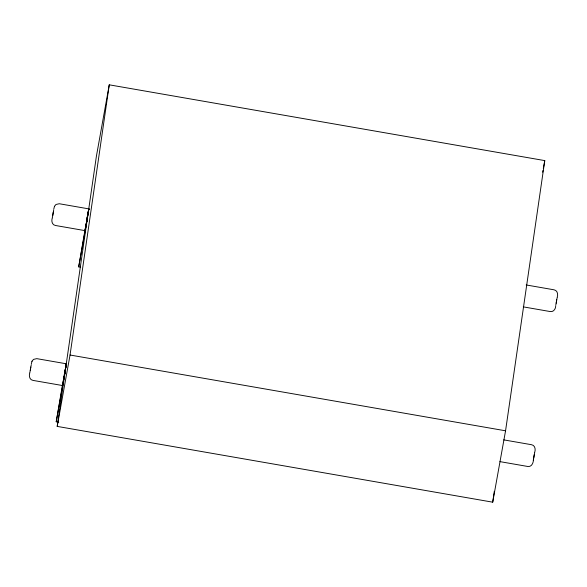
<?xml version="1.0" encoding="UTF-8"?>
<svg xmlns="http://www.w3.org/2000/svg" width="587" height="587" viewBox="0 0 587 587"><rect width="100%" height="100%" fill="white"/><g stroke="black" fill="none" stroke-linecap="round" stroke-linejoin="round"><path stroke-width="0.88" d="M31.955 361.335L33.481 359.398L36.79 358.65L66.404 363.801L62.604 385.556L32.989 380.398C29.555 379.848 28.822 375.974 29.71 373.141M54.437 206.426L55.963 204.489L59.265 203.74L88.879 208.891L85.086 230.647L55.471 225.489C52.038 224.938 51.296 221.064 52.192 218.232M65.047 372.356L56.22 421.789L58.737 422.222M87.522 217.447L78.702 266.872L80.375 267.166M30.282 370.529L30.788 367.007M52.757 215.62L53.263 212.09M56.22 421.789L62.449 385.057M78.702 266.872L85.254 228.343M64.247 376.436L64.753 372.914M86.729 221.526L86.979 219.765L86.553 222.157M57.203 426.397L96.407 156.201L109.255 84.822L544.765 160.603L505.561 430.799L492.713 502.178L57.203 426.397L70.044 355.018L109.255 84.822M492.713 502.178L494.298 491.297M533.737 458.109L534.243 454.587M556.212 303.2L556.718 299.678M557.29 297.066C558.178 294.226 557.445 290.352 554.011 289.802L526.194 284.959M534.808 451.975C535.704 449.143 534.962 445.262 531.529 444.711L503.712 439.868M85.445 228.086L85.783 225.98M85.599 227.096L85.856 225.54M63.125 382.005L63.506 379.672M63.301 380.89L63.587 379.209M85.988 224.762L86.289 222.979M63.66 378.784L63.961 377.001L63.726 378.366M86.56 221.38L86.803 219.964M64.328 374.88L64.695 372.752M64.445 374.168L65.252 369.656M87.5 216.038L87.177 217.843L88.153 212.435M64.856 371.85L66.375 363.823L62.611 385.395M52.294 217.836L53.725 209.875M29.82 372.752L31.25 364.784M87.199 217.528L88.82 208.502M87.125 218.973L87.698 215.781M64.232 375.137L64.555 373.332M64.878 371.534L65.208 369.729M65.531 367.924L66.338 363.412L66.082 365.195L66.404 363.801M63.785 378.659L65.216 370.69M542.682 172.204L542.997 170.421M543.32 168.638L544.765 160.603M555.75 305.416L557.18 297.455M533.275 460.333L534.706 452.364M87.801 214.336L88.857 208.913L85.093 230.486M65.406 368.797L65.81 366.626M533.451 459.856C533.319 463.011 531.624 467.164 527.735 466.467L499.911 461.624M53.791 209.053L54.488 206.257M31.309 363.962L32.014 361.166M88.285 211.716L88.879 208.891M555.691 306.238C555.573 309.107 553.409 312.167 550.21 311.558L523.288 306.869M70.044 355.018L505.561 430.799"/></g></svg>
